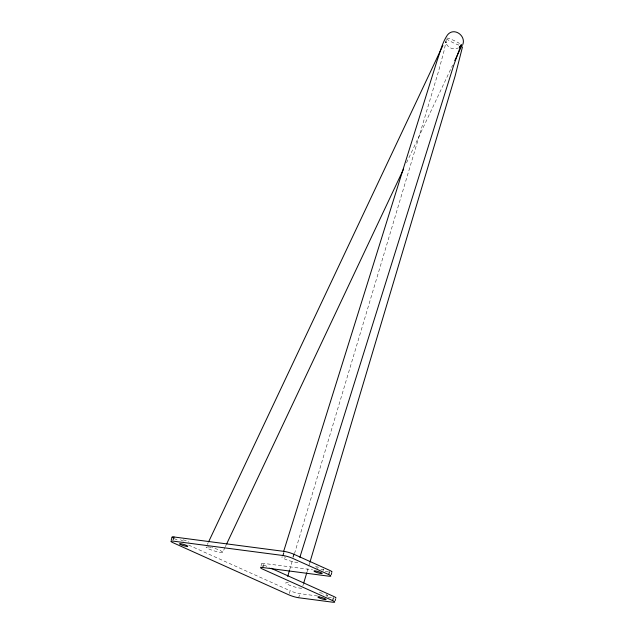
<?xml version="1.0" encoding="UTF-8"?>
<svg xmlns="http://www.w3.org/2000/svg" width="634" height="634" viewBox="0 0 634 634"><rect width="100%" height="100%" fill="white"/><g stroke="black" fill="none" stroke-linecap="round" stroke-linejoin="round"><path stroke-width="0.48" stroke-dasharray="3.17 2.38" d="M261.787 563.507L260.939 566.336M289.69 569.728L292.805 559.291M294.509 553.609L438.522 71.341L444.339 49.809L446.257 39.704L445.916 42.747L445.924 41.479L446.922 44.792L446.685 44.443C448.991 48.477 454.253 50.038 458.382 47.891M302.83 585.974L303.401 584.08M307.078 571.749L308.496 567.01M308.782 566.067L309.915 562.271M262.413 567.485L263.245 564.759M263.078 567.747L263.91 565.021A7.204 1.054 17 0 1 263.665 563.396L312.562 569.8M289.31 593.511L290.15 590.785L188.623 545.082M298.646 597.743L299.478 595.017M322.96 570.988L323.459 569.348M326.882 597.022L327.39 595.381M207.334 544.519L208.174 542.736M208.38 546.952L206.066 547.205L208.681 548.909A8.789 1.284 17 0 0 220.458 552.38L222.78 552.127L224.888 547.649M225.308 546.754L226.156 544.971M406.568 162.724L452.628 65.151M325.274 571.464L330.163 572.106M317.483 595.96L299.89 593.662A7.204 1.054 17 0 1 290.15 590.785M328.23 597.371L334.094 598.139M263.91 565.021L269.291 567.446M174.247 538.607L178.74 540.628M222.78 552.127L220.164 550.423A8.789 1.284 17 0 0 211.796 547.586M208.38 546.904A8.789 1.284 17 0 1 211.043 547.404M459 45.141A8.638 1.165 25.3 0 1 446.891 39.062M446.74 38.04A8.638 1.165 25.3 0 1 459.484 43.437M297.837 562.421A8.662 1.268 17 0 1 287.123 559.973A8.662 1.268 17 0 1 282.368 556.85M284.103 556.929A8.662 1.268 17 0 1 285.791 557.215M301.729 588.225A8.662 1.268 17 0 1 288.684 584.865A8.662 1.268 17 0 1 289.683 583.018M326.098 594.541A4.319 0.634 17 0 1 327.112 595.556A4.319 0.634 17 0 1 323.356 594.858M319.417 592.774A4.319 0.634 17 0 1 324.798 594.018M183.297 541.103A4.319 0.634 17 0 1 180.833 539.597A4.319 0.634 17 0 1 185.302 540.437A4.319 0.634 17 0 1 188.98 542.173M323.078 568.975A4.319 0.634 17 0 1 319.425 568.825M317.777 568.286A4.319 0.634 17 0 1 316.477 567.763M315.486 566.741A4.319 0.634 17 0 1 320.867 567.985"/><path stroke-width="0.95" d="M462.796 44.578C466.252 35.631 453.833 26.786 447.453 34.989C442.175 42.732 440.091 52.265 436.969 61.023L283.604 551.532M462.487 46.916L455.061 76.207L309.915 562.271M172.123 537.093L171.275 539.922M287.709 576.361L289.405 570.671M303.686 583.129L306.801 572.7M173.169 539.708L174.001 536.982L284.206 551.414A7.204 1.054 17 0 1 293.954 554.282L329.918 570.481A7.204 1.054 17 0 1 331.566 572.177M333.429 597.87L332.596 600.596A7.204 1.054 17 0 1 332.842 602.221L298.646 597.743A7.204 1.054 17 0 1 288.898 594.874L172.995 542.696A7.204 1.054 17 0 1 172.749 541.071L282.954 555.503L283.794 552.777M293.122 557.009L293.954 554.282M332.596 600.596L262.658 569.11A7.204 1.054 17 0 1 262.413 567.485L328.919 576.195A7.204 1.054 17 0 0 328.674 574.562L329.506 571.844M331.233 574.61L331.645 573.247M335.156 600.644L335.576 599.281M299.85 557.349L453.508 65.896L461.021 44.974L459.698 47.637L460.522 46.123M208.602 541.84L442.889 45.458M226.576 544.075L403.612 168.993M454.736 60.674L461.924 45.458M459.713 46.758L461.045 45.624M328.674 574.562L292.702 558.372A7.204 1.054 17 0 0 282.954 555.503M271.083 568.254L333.849 596.507A7.204 1.054 17 0 1 335.719 598.171M461.29 44.697A8.638 1.165 25.3 0 1 461.449 45.719M172.163 537.331A7.204 1.054 17 0 1 174.001 536.982M319.005 596.903L317.864 597.038A4.319 0.634 17 0 0 323.174 599.233A4.319 0.634 17 0 0 325.527 598.964A4.319 0.634 17 0 0 319.005 596.903M180.341 544.471A4.319 0.634 17 0 0 187.434 546.437A4.319 0.634 17 0 0 183.02 544.218A4.319 0.634 17 0 0 180.341 544.471M314.821 571.654A4.319 0.634 17 0 0 321.913 573.611A4.319 0.634 17 0 0 317.499 571.393A4.319 0.634 17 0 0 314.821 571.654"/></g></svg>
